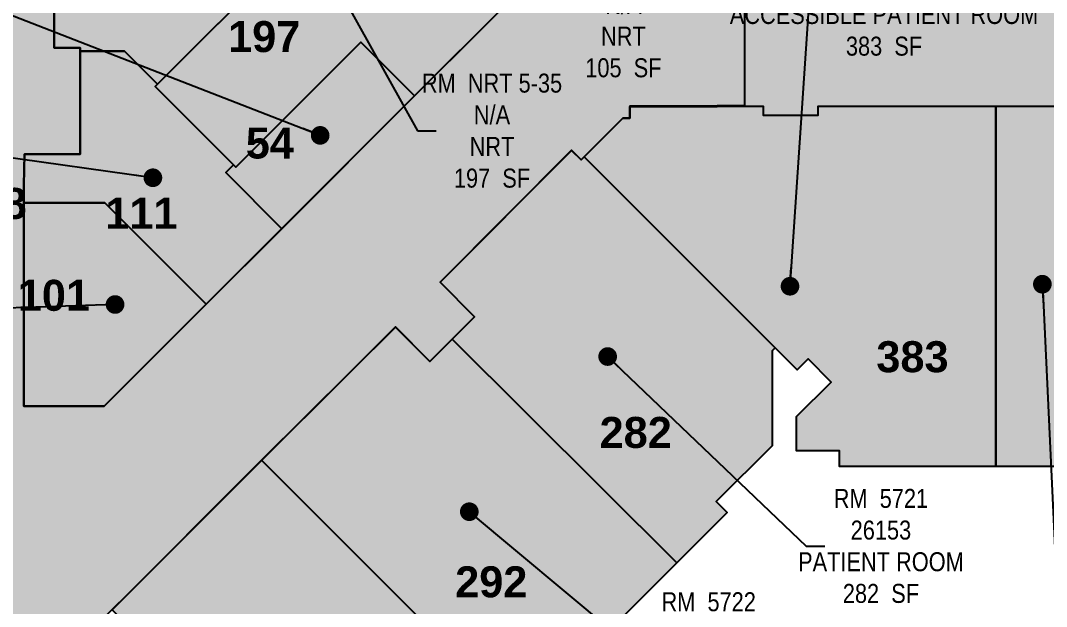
# Model space of a CAD drawing. Header units: inches. Extents: x -457 to 5277, y -65 to 4598.
# Drawn here: x 333 to 1089, y 2991 to 3423 of the extents above; entities that cross this region are included whole.
import ezdxf

# ---------------------------------------------------------------- set-up
doc = ezdxf.new("R2010")
doc.units = ezdxf.units.IN
doc.header["$LTSCALE"] = 48
doc.header["$MEASUREMENT"] = 0
doc.layers.get('Defpoints').update_dxf_attribs({"color": 31})
for name, color, linetype in [('0-LABEL', 3, 'Continuous'), ('1-NRT', 200, 'Continuous'), ('1-NRT-PTN', 253, 'Continuous'), ('3-FCM', 190, 'Continuous'), ('3-FCM-PTN', 9, 'Continuous'), ('4-OCC', 6, 'Continuous'), ('4-OCC-PTN', 95, 'Continuous')]:
    doc.layers.add(name, color=color, linetype=linetype)
doc.styles.add('AE-101i$0$Arial_B', font='arialbd.ttf', dxfattribs={"height": 9.132805816937543})
doc.styles.add('ArialN', font='ARIALN.TTF')
doc.dimstyles.new('AB-220', dxfattribs={"dimscale": 220, "dimtxt": 0.0703125, "dimasz": 0.0625, "dimexe": 0.0625, "dimexo": 0.125, "dimgap": 0.1875, "dimtad": 0, "dimdec": 4, "dimrnd": 0.0625, "dimzin": 0, "dimdsep": 46, "dimlunit": 4, "dimtxsty": 'ArialN', "dimblk": 'ARCHTICK', "dimcen": 0.0625, "dimclrd": 256, "dimclre": 256, "dimclrt": 256, "dimadec": 0, "dimazin": 0, "dimtfac": 1, "dimtdec": 4, "dimtofl": 0, "dimtmove": 2, "dimatfit": 3, "dimldrblk": 'DOT', "dimfxl": 0, "dimfrac": 2, "dimtolj": 1, "dimtzin": 0, "dimlwd": -1, "dimlwe": -1, "dimarcsym": 0})

# ---------------------------------------------------------------- blocks, each defined once
blk = doc.blocks.new('_ArchTick')
at = {"const_width": 0.15}
blk.add_lwpolyline([(-0.5, -0.5), (0.5, 0.5)], dxfattribs=at)
blk = doc.blocks.new('_Dot')
at = {"lineweight": -2}
blk.add_line((-0.5, 0), (-1, 0), dxfattribs=at)
at = {"const_width": 0.5}
blk.add_lwpolyline([(-0.25, 0, 1), (0.25, 0, 1)], format="xyb", close=True, dxfattribs=at)

msp = doc.modelspace()

# ---------------------------------------------------------------- hatches: boundary and pattern name
at = {"layer": '1-NRT-PTN'}
h = msp.add_hatch(color=256, dxfattribs=at)
h.dxf.hatch_style = 1
edge = h.paths.add_edge_path()
edge.add_line((590.8596442099697, 3451.905335162804), (597.2236052406479, 3458.269296193483))
edge.add_line((597.2236052406479, 3458.269296193483), (623.0330027539576, 3432.459898680175))
edge.add_line((623.0330027539576, 3432.459898680175), (658.2241717921147, 3467.651067718341))
edge.add_line((658.2241717921147, 3467.651067718341), (690.9278604214619, 3434.947379087914))
edge.add_line((690.9278604214619, 3434.947379087914), (623.2981677969046, 3367.317686463368))
edge.add_line((623.2981677969046, 3367.317686463368), (583.6177751065611, 3406.998079153711))
edge.add_line((583.6177751065611, 3406.998079153711), (491.5297235311364, 3314.910027578287))
edge.add_line((491.5297235311364, 3314.910027578287), (432.1327539114654, 3374.306997197957))
edge.add_line((432.1327539114654, 3374.306997197957), (524.2208054868879, 3466.39504877338))
edge.add_line((524.2208054868879, 3466.39504877338), (450.2770616323337, 3540.338792627934))
edge.add_line((450.2770616323337, 3540.338792627934), (401.8687801479091, 3563.480331677385))
edge.add_line((401.8687801479091, 3563.480331677385), (396.5621937042997, 3566.29496936589))
edge.add_line((396.5621937042997, 3566.29496936589), (401.7574005766487, 3575.86592462407))
edge.add_line((401.7574005766487, 3575.86592462407), (407.9136545099336, 3586.668080831827))
edge.add_arc((901.3370747104864, 3297.758151015109), 571.7828426501727, 140.4314510308958, 149.6501174805391, ccw=False)
edge.add_line((460.5708235385823, 3661.98435954077), (495.2554606667122, 3627.299825509285))
edge.add_line((495.2554606667122, 3627.299825509285), (450.7641759750918, 3582.808540817663))
edge.add_line((450.7641759750918, 3582.808540817663), (483.2026367743183, 3550.369954443033))
edge.add_line((483.2026367743183, 3550.369954443033), (487.7988308520289, 3554.966148520743))
edge.add_line((487.7988308520289, 3554.966148520743), (590.8596442099697, 3451.905335162804))
at = {"layer": '3-FCM-PTN'}
h = msp.add_hatch(color=256, dxfattribs=at)
h.dxf.hatch_style = 1
edge = h.paths.add_edge_path()
edge.add_arc((865.3536807282294, 3662.147324084482), 265.3262662412313, 346.8174862017577, 355.9138104168793)
edge.add_line((1130.005484284812, 3643.240964525839), (1130.005484285891, 3643.240964525839))
edge.add_line((1130.005484285891, 3643.240964525839), (1129.077737902192, 3643.314818622369))
edge.add_line((1129.077737902192, 3643.314818622369), (1129.077737902192, 3690.840999976145))
edge.add_line((1129.077737902192, 3690.840999976145), (1130.005369051108, 3690.914849412161))
edge.add_arc((844.2933343797135, 3669.428344033405), 286.5188242846519, 4.300739724200734, 15.15373334039591)
edge.add_arc((830.5777379023887, 3667.077183208427), 300.3749999995364, 14.90271153620701, 16.16455719438679)
edge.add_line((1119.077737901948, 3750.700688426612), (1119.077737901954, 3839.952183208293))
edge.add_line((1119.077737901954, 3839.952183208293), (1143.202737901954, 3839.952183208293))
edge.add_line((1143.202737901954, 3839.952183208293), (1143.202737901954, 3859.827183208294))
edge.add_line((1143.202737901954, 3859.827183208294), (1223.077737901952, 3859.827183208294))
edge.add_line((1223.077737901952, 3859.827183208294), (1223.077737901952, 3867.077183208294))
edge.add_line((1223.077737901952, 3867.077183208294), (1332.077737901822, 3867.077183208294))
edge.add_line((1332.077737901822, 3867.077183208294), (1332.077737901822, 3862.201462412979))
edge.add_line((1332.077737901822, 3862.201462412979), (1421.327737901951, 3862.201462412979))
edge.add_line((1421.327737901951, 3862.201462412979), (1421.327737901954, 3860.952183208292))
edge.add_line((1421.327737901954, 3860.952183208292), (1499.827737901954, 3860.952183208292))
edge.add_line((1499.827737901954, 3860.952183208292), (1499.827737901954, 3827.952183208291))
edge.add_line((1499.827737901954, 3827.952183208291), (1573.702737901934, 3827.952183208291))
edge.add_line((1573.702737901934, 3827.952183208291), (1573.702737903013, 3816.139683208273))
edge.add_line((1573.702737903013, 3816.139683208273), (1681.202737902987, 3816.139683208291))
edge.add_line((1681.202737902987, 3816.139683208291), (1681.202737901934, 3867.077183208292))
edge.add_line((1681.202737901934, 3867.077183208292), (1997.57773790182, 3867.077183208293))
edge.add_line((1997.57773790182, 3867.077183208293), (1997.577737901819, 3467.077183208287))
edge.add_line((1997.577737901819, 3467.077183208287), (1817.827737903051, 3467.077183208287))
edge.add_line((1817.827737903051, 3467.077183208287), (1817.82773790195, 3359.576462412977))
edge.add_line((1817.82773790195, 3359.576462412977), (1864.765237903027, 3359.576462412945))
edge.add_line((1864.765237903027, 3359.576462412945), (1864.765237903027, 3364.014683208308))
edge.add_line((1864.765237903027, 3364.014683208308), (1950.577553250348, 3364.014889937882))
edge.add_line((1950.577553250348, 3364.014889937882), (1950.578630106761, 3367.077183208287))
edge.add_line((1950.578630106761, 3367.077183208287), (1997.57773411846, 3367.076462412987))
edge.add_line((1997.57773411846, 3367.076462412987), (1997.57773411846, 3252.639671098353))
edge.add_line((1997.57773411846, 3252.639671098353), (2105.327737903029, 3252.639671098353))
edge.add_line((2105.327737903029, 3252.639671098353), (2105.327737903029, 3367.076450303082))
edge.add_line((2105.327737903029, 3367.076450303082), (2129.702737905354, 3367.076450303082))
edge.add_line((2129.702737905354, 3367.076450303082), (2129.702737901825, 3466.82718320829))
edge.add_line((2129.702737901825, 3466.82718320829), (2105.32773790195, 3466.82718320829))
edge.add_line((2105.32773790195, 3466.82718320829), (2105.32773790195, 3502.202183208286))
edge.add_line((2105.32773790195, 3502.202183208286), (2129.702737901825, 3502.202183208286))
edge.add_line((2129.702737901825, 3502.202183208286), (2129.702737901826, 3737.82718320829))
edge.add_line((2129.702737901826, 3737.82718320829), (2102.827737901951, 3737.82718320829))
edge.add_line((2102.827737901951, 3737.82718320829), (2102.827737901951, 3792.57718320829))
edge.add_line((2102.827737901951, 3792.57718320829), (2106.640071633922, 3792.577167653219))
edge.add_line((2106.640071633922, 3792.577167653219), (2106.640105940191, 3876.63966684218))
edge.add_line((2106.640105940191, 3876.63966684218), (2282.452737902906, 3876.639683208286))
edge.add_line((2282.452737902906, 3876.639683208286), (2282.452737902906, 3965.076462412972))
edge.add_line((2282.452737902906, 3965.076462412972), (2254.577737190324, 3965.076462412973))
edge.add_line((2254.577737190324, 3965.076462412973), (2254.577737190324, 3972.326462412975))
edge.add_line((2254.577737190324, 3972.326462412975), (2107.702737901951, 3972.326462412974))
edge.add_line((2107.702737901951, 3972.326462412974), (2107.702737901951, 4006.951822810759))
edge.add_line((2107.702737901951, 4006.951822810759), (2035.202737903024, 4006.951822810759))
edge.add_line((2035.202737903024, 4006.951822810759), (2035.202737903024, 3972.326462412977))
edge.add_line((2035.202737903024, 3972.326462412977), (1626.202737903028, 3972.326462412978))
edge.add_line((1626.202737903028, 3972.326462412978), (1589.452737903024, 3972.326462412977))
edge.add_line((1589.452737903024, 3972.326462412977), (1589.452737903024, 3972.576462412981))
edge.add_line((1589.452737903024, 3972.576462412981), (1549.952737901946, 3972.576462412977))
edge.add_line((1549.952737901946, 3972.576462412977), (1549.952737903024, 3998.076462413066))
edge.add_line((1549.952737903024, 3998.076462413066), (1508.452737903022, 3998.076462413066))
edge.add_line((1508.452737903022, 3998.076462413066), (1508.452737903022, 3972.576462412981))
edge.add_line((1508.452737903022, 3972.576462412981), (1299.32773790198, 3972.576462413053))
edge.add_line((1299.32773790198, 3972.576462413053), (1223.952737901951, 3972.576462413047))
edge.add_line((1223.952737901951, 3972.576462413047), (1223.952737901951, 4008.576462412981))
edge.add_line((1223.952737901951, 4008.576462412981), (1177.327737901942, 4008.576462412985))
edge.add_line((1177.327737901942, 4008.576462412985), (1177.327737901938, 3972.576462413053))
edge.add_line((1177.327737901938, 3972.576462413053), (1137.827737903019, 3972.576462413059))
edge.add_line((1137.827737903019, 3972.576462413059), (1137.827737903019, 3972.326462413055))
edge.add_line((1137.827737903019, 3972.326462413055), (937.4527766084698, 3972.326462413045))
edge.add_line((937.4527766084698, 3972.326462413045), (937.4527766084698, 3972.576462413011))
edge.add_line((937.4527766084698, 3972.576462413011), (828.4527380367022, 3972.576462412981))
edge.add_line((828.4527380367022, 3972.576462412981), (795.981427347645, 3966.769276718673))
edge.add_line((795.981427347645, 3966.769276718673), (794.2319576103855, 3966.502552691447))
edge.add_line((794.2319576103855, 3966.502552691447), (794.3966566900626, 3965.43172244707))
edge.add_line((794.3966566900626, 3965.43172244707), (790.3814226368131, 3964.62736940633))
edge.add_line((790.3814226368131, 3964.62736940633), (739.8846794488591, 3954.51159324185))
edge.add_line((739.8846794488591, 3954.51159324185), (736.9527644054824, 3953.924256426846))
edge.add_line((736.9527644054824, 3953.924256426846), (733.9894102525959, 3953.182615861467))
edge.add_line((733.9894102525959, 3953.182615861467), (731.017879590876, 3952.441730056193))
edge.add_line((731.017879590876, 3952.441730056193), (727.6822610512017, 3951.443036111102))
edge.add_line((727.6822610512017, 3951.443036111102), (678.8250990036222, 3936.815058921602))
edge.add_line((678.8250990036222, 3936.815058921602), (674.8247646321215, 3935.61734711264))
edge.add_line((674.8247646321215, 3935.61734711264), (674.3995730679608, 3936.835169606583))
edge.add_line((674.3995730679608, 3936.835169606583), (670.8435496185666, 3935.956637681821))
edge.add_line((670.8435496185666, 3935.956637681821), (663.7889480393665, 3932.599800725925))
edge.add_arc((-3126.867944734655, 11874.56018636427), 8800.216727205298, 295.3787176399817, 295.51490339181237, ccw=False)
edge.add_line((644.9010936174577, 3923.612270102188), (639.0104526586565, 3920.809286989786))
edge.add_arc((898.7554658673951, 3296.623776546295), 676.0732381439225, 112.5938708549638, 115.9887272509318)
edge.add_line((602.5040240661024, 3904.33267607391), (651.6252540422347, 3803.275319008955))
edge.add_arc((811.882191065705, 3474.722323079587), 365.553494031049, 115.6200227111137, 116.00154029712891, ccw=False)
edge.add_arc((896.5777257891449, 3301.077195321092), 558.7499878872, 110.3622910683622, 115.7516968595742, ccw=False)
edge.add_line((702.157815417585, 3824.911565532766), (701.7252459563142, 3826.077057027046))
edge.add_line((701.7252459563142, 3826.077057027046), (705.4112168550291, 3827.272566761827))
edge.add_line((705.4112168550291, 3827.272566761827), (742.5087304270446, 3839.304793769914))
edge.add_line((742.5087304270446, 3839.304793769914), (746.235657250495, 3840.513587170454))
edge.add_line((746.235657250495, 3840.513587170454), (750.6811604451163, 3840.443250226707))
edge.add_arc((909.083837583088, 3250.781646867112), 610.5671253851496, 100.7421099116105, 105.03655863793989, ccw=False)
edge.add_line((795.2809986015045, 3850.649239291321), (793.7439963858192, 3857.656275641468))
edge.add_arc((829.1874144379221, 3664.742661962976), 196.1425456796932, 43.59731458090317, 100.41067210625692, ccw=False)
edge.add_arc((829.2893898405263, 3664.869407016407), 195.9812942785628, 28.96937662254561, 43.59103818558782, ccw=False)
edge.add_arc((802.624440598968, 3647.850321286636), 227.561517806594, 13.066042792669691, 29.466570375917627, ccw=False)
edge.add_line((1024.294419047636, 3699.296069808823), (1026.946941388564, 3665.978012531949))
edge.add_line((1026.946941388564, 3665.978012531949), (1023.927390472861, 3632.755410164767))
edge.add_line((1023.927390472861, 3632.755410164767), (1015.32798122443, 3600.523296421511))
edge.add_line((1015.32798122443, 3600.523296421511), (1001.396883136794, 3570.21185465684))
edge.add_line((1001.396883136794, 3570.21185465684), (982.536132379737, 3542.695839744423))
edge.add_line((982.536132379737, 3542.695839744423), (959.2900294775873, 3518.769333613295))
edge.add_line((959.2900294775873, 3518.769333613295), (932.3294313946963, 3499.122828916709))
edge.add_line((932.3294313946963, 3499.122828916709), (902.43239134123, 3484.323302173536))
edge.add_line((902.43239134123, 3484.323302173536), (869.9527379019455, 3474.646208125698))
edge.add_line((869.9527379019455, 3474.646208125698), (869.9527379019455, 3477.82718320829))
edge.add_line((869.9527379019455, 3477.82718320829), (866.3277379019491, 3477.82718320829))
edge.add_line((866.3277379019491, 3477.82718320829), (866.3277379019455, 3359.826462413005))
edge.add_line((866.3277379019455, 3359.826462413005), (880.077737903026, 3359.826462413004))
edge.add_line((880.077737903026, 3359.826462413004), (880.077737903026, 3353.201462413004))
edge.add_line((880.077737903026, 3353.201462413004), (920.4527379030278, 3353.201462413006))
edge.add_line((920.4527379030278, 3353.201462413006), (920.4527379030278, 3359.826462413004))
edge.add_line((920.4527379030278, 3359.826462413004), (1156.202737903049, 3359.826462412978))
edge.add_line((1156.202737903049, 3359.826462412978), (1156.202737903049, 3359.576462412974))
edge.add_line((1156.202737903049, 3359.576462412974), (1191.20273790197, 3359.576462412979))
edge.add_line((1191.20273790197, 3359.576462412979), (1191.202737901964, 3323.576462413076))
edge.add_line((1191.202737901964, 3323.576462413076), (1237.827737901979, 3323.576462413067))
edge.add_line((1237.827737901979, 3323.576462413067), (1237.827737901976, 3359.576462412977))
edge.add_line((1237.827737901976, 3359.576462412977), (1277.327737903054, 3359.576460698873))
edge.add_line((1277.327737903054, 3359.576460698873), (1277.327737903054, 3359.826462412973))
edge.add_line((1277.327737903054, 3359.826462412973), (1477.390237903051, 3359.826462412973))
edge.add_line((1477.390237903051, 3359.826462412973), (1477.390237903051, 3359.576450303053))
edge.add_line((1477.390237903051, 3359.576450303053), (1516.890237903049, 3359.576450303053))
edge.add_line((1516.890237903049, 3359.576450303053), (1516.890237903049, 3323.576450303146))
edge.add_line((1516.890237903049, 3323.576450303146), (1563.515237902924, 3323.576358687917))
edge.add_line((1563.515237902924, 3323.576358687917), (1563.515308641007, 3359.57645030305))
edge.add_line((1563.515308641007, 3359.57645030305), (1603.015237903054, 3359.576450303046))
edge.add_line((1603.015237903054, 3359.576450303046), (1603.015237903054, 3359.826450303047))
edge.add_line((1603.015237903054, 3359.826450303047), (1817.812112902309, 3359.576462412977))
edge.add_line((1817.812112902309, 3359.576462412977), (1817.812112902309, 3467.077183208287))
edge.add_line((1817.812112902309, 3467.077183208287), (1681.202737901936, 3467.077183208287))
edge.add_line((1681.202737901936, 3467.077183208287), (1681.202737903553, 3518.014683208288))
edge.add_line((1681.202737903553, 3518.014683208288), (1578.577737903945, 3518.014683208305))
edge.add_line((1578.577737903945, 3518.014683208305), (1578.577737901934, 3496.081454589932))
edge.add_line((1578.577737901934, 3496.081454589932), (1530.077737901953, 3496.081454589932))
edge.add_line((1530.077737901953, 3496.081454589932), (1530.077737901953, 3467.077183208291))
edge.add_line((1530.077737901953, 3467.077183208291), (1499.077737901953, 3467.077183208291))
edge.add_line((1499.077737901953, 3467.077183208291), (1499.077737901953, 3496.081454589932))
edge.add_line((1499.077737901953, 3496.081454589932), (1403.327737901953, 3496.081454589932))
edge.add_line((1403.327737901953, 3496.081454589932), (1403.327737901953, 3472.20218320829))
edge.add_line((1403.327737901953, 3472.20218320829), (1339.327737903032, 3472.198854430495))
edge.add_line((1339.327737903032, 3472.198854430495), (1257.015237903032, 3472.202183208289))
edge.add_line((1257.015237903032, 3472.202183208289), (1257.015237903032, 3474.327183208291))
edge.add_line((1257.015237903032, 3474.327183208291), (1143.077737903031, 3474.327183208291))
edge.add_line((1143.077737903031, 3474.327183208291), (1143.077737903031, 3498.277147233434))
edge.add_line((1143.077737903031, 3498.277147233434), (1092.092889461298, 3521.211772956438))
edge.add_arc((866.8313759256614, 3656.124169903348), 262.572093586364, 329.0819947605831, 348.0237166742695)
h = msp.add_hatch(color=256, dxfattribs=at)
h.dxf.hatch_style = 1
edge = h.paths.add_edge_path()
edge.add_arc((897.137489900708, 3300.608405821164), 566.7484117429998, 128.8584306112205, 140.3777033257959)
edge.add_line((460.5909504817855, 3662.037349231312), (458.5941987040833, 3659.656037070578))
edge.add_line((458.5941987040833, 3659.656037070578), (456.6668210709731, 3657.288376948596))
edge.add_line((456.6668210709731, 3657.288376948596), (449.1340236964288, 3647.776999976739))
edge.add_line((449.1340236964288, 3647.776999976739), (440.4555298078703, 3636.274874021517))
edge.add_line((440.4555298078703, 3636.274874021517), (431.6519652037409, 3623.950512477516))
edge.add_line((431.6519652037409, 3623.950512477516), (423.1491040182591, 3611.345855131038))
edge.add_line((423.1491040182591, 3611.345855131038), (415.4354704927227, 3599.26475553861))
edge.add_line((415.4354704927227, 3599.26475553861), (407.9911325021149, 3586.875846055835))
edge.add_line((407.9911325021149, 3586.875846055835), (403.8361569115959, 3579.649302566429))
edge.add_line((403.8361569115959, 3579.649302566429), (396.5649951639916, 3566.366628809317))
edge.add_line((396.5649951639916, 3566.366628809317), (401.8687515071965, 3563.553283107443))
edge.add_line((401.8687515071965, 3563.553283107443), (381.7055275417365, 3521.375007901847))
edge.add_line((381.7055275417365, 3521.375007901847), (382.8485246495252, 3520.886117047577))
edge.add_line((382.8485246495252, 3520.886117047577), (377.0353803097537, 3506.764684800517))
edge.add_line((377.0353803097537, 3506.764684800517), (371.6103228955421, 3492.489664734604))
edge.add_line((371.6103228955421, 3492.489664734604), (366.5774042782286, 3478.071718821502))
edge.add_line((366.5774042782286, 3478.071718821502), (361.9403840173609, 3463.521617322749))
edge.add_line((361.9403840173609, 3463.521617322749), (357.7027133455963, 3448.850181962786))
edge.add_line((357.7027133455963, 3448.850181962786), (357.7027386134337, 3448.850275597772))
edge.add_line((357.7027386134337, 3448.850275597772), (357.7027386134337, 3402.775196032838))
edge.add_line((357.7027386134337, 3402.775196032838), (376.7830876174171, 3402.775196032838))
edge.add_line((376.7830876174171, 3402.775196032838), (376.7830876174171, 3324.400021239069))
edge.add_line((376.7830876174171, 3324.400021239069), (335.9429671608018, 3324.400021239069))
edge.add_line((335.9429671608018, 3324.400021239069), (335.5820350511722, 3313.195381724708))
edge.add_line((335.5820350511722, 3313.195381724708), (335.454310221066, 3301.296618109042))
edge.add_line((335.454310221066, 3301.296618109042), (335.452726500635, 3138.775021239067))
edge.add_line((335.452726500635, 3138.775021239067), (394.6824904595546, 3138.775021239067))
edge.add_line((394.6824904595546, 3138.775021239067), (523.7164577731737, 3267.808988552686))
edge.add_line((523.7164577731737, 3267.808988552686), (774.2780729658507, 3518.370603745352))
edge.add_line((774.2780729658507, 3518.370603745352), (814.7484806783773, 3477.900196032826))
edge.add_line((814.7484806783773, 3477.900196032826), (866.3277386134368, 3477.900196032824))
edge.add_line((866.3277386134368, 3477.900196032824), (866.3306884272279, 3359.899440427085))
edge.add_line((866.3306884272279, 3359.899440427085), (846.2027386145141, 3359.899475237539))
edge.add_line((846.2027386145141, 3359.899475237539), (846.2027386145141, 3359.649475237514))
edge.add_line((846.2027386145141, 3359.649475237514), (781.702738613435, 3359.649475237516))
edge.add_line((781.702738613435, 3359.649475237516), (781.7027386134355, 3350.97517829992))
edge.add_line((781.7027386134355, 3350.97517829992), (776.5777386134355, 3350.97517829992))
edge.add_line((776.5777386134355, 3350.97517829992), (745.8869660381733, 3320.284405724657))
edge.add_line((745.8869660381733, 3320.284405724657), (738.9095547698353, 3327.261816992995))
edge.add_line((738.9095547698353, 3327.261816992995), (642.0364982098954, 3230.035207042471))
edge.add_line((642.0364982098954, 3230.035207042471), (667.4923423325454, 3204.579362919816))
edge.add_line((667.4923423325454, 3204.579362919816), (634.5234886597382, 3171.610509246965))
edge.add_line((634.5234886597382, 3171.610509246965), (609.0676445370668, 3197.066353369646))
edge.add_line((609.0676445370668, 3197.066353369646), (338.0777265017505, 2926.429988723846))
edge.add_line((338.0777265017505, 2926.429988723846), (338.0777265006673, 2409.150196032826))
edge.add_line((338.0777265006673, 2409.150196032826), (330.5777265006659, 2409.150196032827))
edge.add_line((330.5777265006659, 2409.150196032827), (330.5777265017464, 2289.764630632429))
edge.add_line((330.5777265017464, 2289.764630632429), (228.1402257891468, 2289.764630632429))
edge.add_line((228.1402257891468, 2289.764630632429), (228.1402257891468, 2370.952183208282))
edge.add_line((228.1402257891468, 2370.952183208282), (225.7027265006445, 2370.952183208282))
edge.add_line((225.7027265006445, 2370.952183208282), (225.702726500635, 2542.712696032828))
edge.add_line((225.702726500635, 2542.712696032828), (223.0777265017123, 2542.712696032828))
edge.add_line((223.0777265017123, 2542.712696032828), (223.0777265006841, 2682.400196032824))
edge.add_line((223.0777265006841, 2682.400196032824), (187.0777265007478, 2682.400196032828))
edge.add_line((187.0777265007478, 2682.400196032828), (187.0777265007496, 2729.025196032833))
edge.add_line((187.0777265007496, 2729.025196032833), (223.0777265006955, 2729.02519603283))
edge.add_line((223.0777265006955, 2729.02519603283), (223.0777265006927, 3008.400196032826))
edge.add_line((223.0777265006927, 3008.400196032826), (187.0777265007805, 3008.400196032828))
edge.add_line((187.0777265007805, 3008.400196032828), (187.0777265007832, 3055.025196032838))
edge.add_line((187.0777265007832, 3055.025196032838), (223.0777265006932, 3055.025196032832))
edge.add_line((223.0777265006932, 3055.025196032832), (223.077646604424, 3287.400016987114))
edge.add_line((223.077646604424, 3287.400016987114), (224.5444681430686, 3287.400016987114))
edge.add_line((224.5444681430686, 3287.400016987114), (224.6862519772121, 3291.387304843992))
edge.add_line((224.6862519772121, 3291.387304843992), (225.8719123205528, 3342.373520721915))
edge.add_line((225.8719123205528, 3342.373520721915), (225.9324388294067, 3344.976304617069))
edge.add_line((225.9324388294067, 3344.976304617069), (226.3573688166225, 3351.08654724351))
edge.add_line((226.3573688166225, 3351.08654724351), (226.7619641177462, 3354.545212652611))
edge.add_line((226.7619641177462, 3354.545212652611), (232.687547133663, 3405.199802434007))
edge.add_line((232.687547133663, 3405.199802434007), (233.1617934531541, 3409.253876557118))
edge.add_line((233.1617934531541, 3409.253876557118), (232.0878963274413, 3409.428867780963))
edge.add_line((232.0878963274413, 3409.428867780963), (232.7040230423404, 3413.181363264092))
edge.add_line((232.7040230423404, 3413.181363264092), (241.5293062732062, 3447.190645100333))
edge.add_line((241.5293062732062, 3447.190645100333), (251.4456130839835, 3486.138815155099))
edge.add_line((251.4456130839835, 3486.138815155099), (263.6755267700078, 3524.423569103571))
edge.add_line((263.6755267700078, 3524.423569103571), (274.246400466744, 3557.953089400892))
edge.add_line((274.246400466744, 3557.953089400892), (275.6678597659197, 3561.427065404702))
edge.add_line((275.6678597659197, 3561.427065404702), (276.669772796266, 3561.007076710032))
edge.add_line((276.669772796266, 3561.007076710032), (278.4274756075442, 3564.7201324689))
edge.add_line((278.4274756075442, 3564.7201324689), (303.0619832217362, 3616.759248397287))
edge.add_line((303.0619832217362, 3616.759248397287), (332.40465146209, 3666.232705305074))
edge.add_line((332.40465146209, 3666.232705305074), (334.4840333738716, 3669.738664973253))
edge.add_line((334.4840333738716, 3669.738664973253), (333.5742885876953, 3670.345148452711))
edge.add_line((333.5742885876953, 3670.345148452711), (335.7029632024205, 3673.531614728547))
edge.add_line((335.7029632024205, 3673.531614728547), (357.5820139099428, 3701.03279207542))
edge.add_line((357.5820139099428, 3701.03279207542), (382.478448445806, 3732.557428598591))
edge.add_line((382.4784484404886, 3732.557428603047), (384.715360835286, 3735.223184002819))
edge.add_line((384.715360835286, 3735.223184002819), (409.2028178436758, 3762.548147843095))
edge.add_line((409.2028178436758, 3762.548147843095), (432.4921338106733, 3788.880953958269))
edge.add_line((432.4921338106733, 3788.880953958269), (435.2745286523996, 3791.542968127733))
edge.add_line((435.2745286523996, 3791.542968127733), (436.0284064222133, 3790.741949850276))
edge.add_line((436.0284064222133, 3790.741949850276), (439.0729188941314, 3793.357673248068))
edge.add_line((439.0729188941314, 3793.357673248068), (477.7564230189419, 3826.592993445499))
edge.add_line((477.7564230189419, 3826.592993445499), (482.7229189549425, 3830.860008195752))
edge.add_line((482.7229189549425, 3830.860008195752), (488.0652075358803, 3834.646459785558))
edge.add_line((488.0652075358803, 3834.646459785558), (533.0819108487422, 3866.552929315301))
edge.add_line((533.0819108487422, 3866.552929315301), (566.8057881180175, 3885.665177955205))
edge.add_arc((866.1655028240407, 3356.614429970232), 607.8741092794877, 115.7327716848329, 119.5030520120844, ccw=False)
edge.add_arc((1453.180596823428, 2159.637798926466), 1941.033447878867, 115.99289039310139, 116.0014915565562, ccw=False)
edge.add_line((602.5040240650233, 3904.33267607391), (651.6252540410378, 3803.275319008897))
edge.add_line((651.6252540410378, 3803.275319008897), (649.4490937948331, 3802.277924262893))
edge.add_line((649.4490937948331, 3802.277924262893), (639.7265777204411, 3797.36491604357))
edge.add_line((639.7265777204411, 3797.36491604357), (630.1018345246462, 3792.263380397754))
edge.add_line((630.1018345246462, 3792.263380397754), (620.5787506472384, 3786.97539279206))
edge.add_line((620.5787506472384, 3786.97539279206), (615.2640106319936, 3792.290289539807))
edge.add_line((615.2640106319936, 3792.290289539807), (609.317066435683, 3788.833128992154))
edge.add_line((609.317066435683, 3788.833128992154), (603.6760221343047, 3785.461096586483))
edge.add_line((603.6760221343047, 3785.461096586483), (591.3215227245346, 3777.80427056366))
edge.add_line((591.3215227245346, 3777.80427056366), (579.1471750128903, 3769.814742964162))
edge.add_line((579.1471750128903, 3769.814742964162), (567.184153620361, 3761.512134093936))
edge.add_line((567.184153620361, 3761.512134093936), (544.0070217928451, 3743.935454711042))
edge.add_line((544.0070217928396, 3743.935454711038), (541.54291664313, 3741.952072693271))
edge.add_line((541.54291664313, 3741.952072693271), (541.5604658205207, 3741.93452351588))
edge.add_line((541.5604658205207, 3741.93452351588), (541.5605228825489, 3741.934569490824))
at = {"layer": '4-OCC-PTN'}
h = msp.add_hatch(color=163, dxfattribs=at)
h.dxf.hatch_style = 1
edge = h.paths.add_edge_path()
edge.add_line((401.8687507946297, 3563.480270282909), (450.2770616323337, 3540.338792627934))
edge.add_line((450.2770616323337, 3540.338792627934), (524.2208054868879, 3466.39504877338))
edge.add_line((524.2208054868879, 3466.39504877338), (433.8563266906076, 3376.0305699771))
edge.add_line((433.8563266906076, 3376.0305699771), (409.6222134594022, 3400.264683208304))
edge.add_line((409.6222134594022, 3400.264683208304), (376.7830869059308, 3400.264683208304))
edge.add_line((376.7830869059308, 3400.264683208304), (376.7830869059308, 3402.702183208305))
edge.add_line((376.7830869059308, 3402.702183208305), (357.7027379019473, 3402.702183208305))
edge.add_line((357.7027379019473, 3402.702183208305), (357.7027126176727, 3448.777169081345))
edge.add_arc((918.5656883911302, 3293.401790750893), 581.9869292216011, 156.998833821263, 164.5157187523478, ccw=False)
edge.add_line((382.8485239380402, 3520.813104223046), (381.7279076325303, 3521.348812177845))
edge.add_line((381.7279076325303, 3521.348812177845), (401.8687507948484, 3563.480270283366))
edge.add_line((401.8687507948484, 3563.480270283366), (401.8687507946297, 3563.480270282909))
h = msp.add_hatch(color=163, dxfattribs=at)
h.dxf.hatch_style = 1
h.paths.add_polyline_path([(583.6177751065593, 3406.99807915371), (623.2981677963548, 3367.317686463917), (525.4675727763615, 3269.487091443926), (484.091150244049, 3310.863513976239), (489.8336936886162, 3316.606057420807), (491.5297235311364, 3314.910027578287)])
h = msp.add_hatch(color=163, dxfattribs=at)
h.dxf.hatch_style = 1
h.paths.add_polyline_path([(335.4543080840735, 3301.077319655949), (335.4543095095796, 3301.223605284508), (335.5820343396863, 3313.122368900174), (335.9429664493155, 3324.327008414535), (376.7830869059308, 3324.327008414535), (376.7830869059308, 3400.264683208304), (409.6222134594022, 3400.264683208304), (433.8563266906081, 3376.0305699771), (432.1327539114664, 3374.306997197958), (489.8336936886167, 3316.606057420807), (484.091150244049, 3310.863513976239), (525.4675727763711, 3269.487091443916), (469.7360204321531, 3213.755539098616), (394.9770511160746, 3288.514508414535), (335.4541856691908, 3288.515088445619), (335.4527257891486, 3301.077195318242)])
h = msp.add_hatch(color=163, dxfattribs=at)
h.dxf.hatch_style = 1
h.paths.add_polyline_path([(1051.515237901972, 3359.826462413066), (1051.515237901972, 3094.304143412102), (936.2027379018318, 3094.304143412103), (936.2027379018318, 3105.702020524457), (904.7019866409455, 3105.702020524458), (904.7019866410637, 3131.017142451992), (930.1452219977073, 3156.460377808635), (913.1235597357431, 3173.4820400706), (905.1238418110047, 3165.482322145862), (748.1408681911785, 3322.465295765695), (776.5777379008687, 3350.902165475386), (781.7027379019473, 3350.902165475386), (781.7027379019473, 3359.576462412982), (846.2027379019473, 3359.57646241298), (846.202738334312, 3359.826462413004), (880.0777379019473, 3359.826462413004), (880.0777379019473, 3353.201462413004), (920.4527379019491, 3353.201462413006), (920.4527379019491, 3359.826462413004)])
h = msp.add_hatch(color=163, dxfattribs=at)
h.dxf.hatch_style = 1
h.paths.add_polyline_path([(1191.20273790197, 3359.576462412979), (1191.202737901964, 3323.576462413076), (1214.515237900893, 3323.576462413071), (1214.515237901967, 3094.327020524455), (1160.202737901832, 3094.327020524455), (1160.202737901832, 3105.702020524456), (1145.202737901946, 3105.702008414531), (1145.202737901946, 3133.202008414532), (1115.939383201092, 3133.202008414532), (1115.952737901946, 3105.702020524473), (1106.702737901839, 3105.702020524473), (1106.70273790184, 3094.304143412102), (1051.515237901972, 3094.304143412102), (1051.515237901972, 3359.826462413066), (1156.20273790197, 3359.826462413061), (1156.20273790197, 3359.576462412974)])
h = msp.add_hatch(color=163, dxfattribs=at)
h.dxf.hatch_style = 1
h.paths.add_polyline_path([(738.90898159573, 3327.188231705844), (745.8863928635292, 3320.210820438046), (748.1408681911785, 3322.465295765695), (888.9523622715051, 3181.653801685363), (886.6984594064747, 3179.399898820333), (886.5769866410615, 3109.458819683093), (845.4921133064067, 3068.373946348433), (853.5354529424112, 3060.33060671243), (816.5581389496883, 3023.353292719707), (651.007914783575, 3188.021923258856), (667.4923416210577, 3204.506350095281), (642.0364974984082, 3229.962194217938), (738.9095540582898, 3327.188804168519)])
h = msp.add_hatch(color=163, dxfattribs=at)
h.dxf.hatch_style = 1
h.paths.add_polyline_path([(469.7360204320717, 3213.755539098535), (394.6824897469878, 3138.702008414532), (335.4527257947607, 3138.702584308965), (335.4541856691908, 3288.515088445521), (394.9770511160746, 3288.514508414535)])
h = msp.add_hatch(color=163, dxfattribs=at)
h.dxf.hatch_style = 1
h.paths.add_polyline_path([(816.5581389496883, 3023.353292719707), (735.6253971795632, 2942.420550949582), (727.5820575436842, 2950.463878475654), (701.9638164889602, 2924.845598850831), (679.3363626540495, 2947.473018618539), (670.6301274443504, 2938.766783408837), (510.5588303715058, 3098.838080481692), (609.0676438255832, 3196.993340545106), (634.5234879482259, 3171.537496422454), (651.007914783575, 3188.021923258856)])
h = msp.add_hatch(color=163, dxfattribs=at)
h.dxf.hatch_style = 1
h.paths.add_polyline_path([(670.6301274443504, 2938.766783408837), (661.3051567673956, 2929.441812731882), (691.9759078646293, 2898.771061634649), (615.0636909872555, 2821.858844757277), (607.0203513512597, 2829.902184393273), (589.4454245926404, 2812.327257634654), (572.4748678991841, 2829.297814328109), (561.0285768787262, 2817.851523307652), (426.4573764693146, 2952.422723717057), (431.5839068258651, 2957.5492339834), (400.53504635022, 2988.598226469512), (510.5588303715058, 3098.838080481692)])

# ---------------------------------------------------------------- linework, layer by layer
at = {"layer": '1-NRT'}
msp.add_lwpolyline([(590.8596442099697, 3451.905335162804), (597.2236052406479, 3458.269296193483), (623.0330027539576, 3432.459898680175), (658.2241717921147, 3467.651067718341), (690.9278604214619, 3434.947379087914), (623.2981677969046, 3367.317686463368), (583.6177751065611, 3406.998079153711), (491.5297235311364, 3314.910027578287), (432.1327539114654, 3374.306997197957), (524.2208054868879, 3466.39504877338), (450.2770616323337, 3540.338792627934), (401.8687801479091, 3563.480331677385), (396.5621937042997, 3566.29496936589), (401.7574005766487, 3575.86592462407), (407.9136545099336, 3586.668080831827, -0.04024572837388665), (460.5708235385823, 3661.98435954077), (495.2554606667122, 3627.299825509285), (450.7641759750918, 3582.808540817663), (483.2026367743183, 3550.369954443033), (487.7988308520289, 3554.966148520743)], format="xyb", close=True, dxfattribs=at)
at = {"layer": '3-FCM'}
for points in [[(357.7027386134337, 3448.850275597772), (357.7027386134337, 3402.775196032838), (376.7830876174171, 3402.775196032838), (376.7830876174171, 3324.400021239069), (335.9429671608018, 3324.400021239069), (335.5820350511722, 3313.195381724708), (335.454310221066, 3301.296618109042), (335.452726500635, 3138.775021239067), (394.6824904595546, 3138.775021239067), (523.7164577731737, 3267.808988552686), (774.2780729658507, 3518.370603745352)], [(866.3277386134368, 3477.900196032824), (866.3306884272279, 3359.899440427085), (846.2027386145141, 3359.899475237539), (846.2027386145141, 3359.649475237514), (781.702738613435, 3359.649475237516), (781.7027386134355, 3350.97517829992), (776.5777386134355, 3350.97517829992), (745.8869660381733, 3320.284405724657), (738.9095547698353, 3327.261816992995), (642.0364982098954, 3230.035207042471), (667.4923423325454, 3204.579362919816), (634.5234886597382, 3171.610509246965), (609.0676445370668, 3197.066353369646), (338.0777265017505, 2926.429988723846)], [(866.3277379019491, 3477.82718320829), (866.3277379019455, 3359.826462413005), (880.077737903026, 3359.826462413004), (880.077737903026, 3353.201462413004), (920.4527379030278, 3353.201462413006), (920.4527379030278, 3359.826462413004), (1156.202737903049, 3359.826462412978)]]:
    msp.add_lwpolyline(points, dxfattribs=at)
at = {"layer": '4-OCC'}
msp.add_line((376.7830869059308, 3324.327008414535), (338.0759536635042, 3324.327008414536), dxfattribs=at)
msp.add_lwpolyline([(401.8687507946297, 3563.480270282909), (450.2770616323337, 3540.338792627934), (524.2208054868852, 3466.395048773382), (433.8563266906076, 3376.0305699771), (409.6222134594022, 3400.264683208304), (376.7830869048503, 3400.264683208304), (376.7830869048503, 3402.702183208304), (357.7027379019473, 3402.702183208304), (357.7027379019473, 3448.777262773238), (357.70271263411, 3448.777169138252), (361.9403833058745, 3463.448604498215), (366.5774035667423, 3477.998705996968), (371.6103221840558, 3492.41665191007), (377.0353795982674, 3506.691671975983), (382.8485239380389, 3520.813104223043), (381.7055268302502, 3521.301995077313), (401.8687507957102, 3563.480270282909), (402.9139800121498, 3562.980600946414)], dxfattribs=at)
msp.add_lwpolyline([(401.8687507946297, 3563.480270282909), (450.2770616323337, 3540.338792627934), (524.2208054868879, 3466.39504877338), (433.8563266906076, 3376.0305699771), (409.6222134594022, 3400.264683208304), (376.7830869059308, 3400.264683208304), (376.7830869059308, 3402.702183208305), (357.7027379019473, 3402.702183208305), (357.7027126176727, 3448.777169081345, -0.0328103639571482), (382.8485239380402, 3520.813104223046), (381.7279076325303, 3521.348812177845), (401.8687507948484, 3563.480270283366)], format="xyb", close=True, dxfattribs=at)
for points in [[(583.6177751065593, 3406.99807915371), (623.2981677963548, 3367.317686463917), (525.4675727763615, 3269.487091443926), (484.091150244049, 3310.863513976239), (489.8336936886162, 3316.606057420807), (491.5297235311364, 3314.910027578287)], [(335.4543080840735, 3301.077319655949), (335.4543095095796, 3301.223605284508), (335.5820343396863, 3313.122368900174), (335.9429664493155, 3324.327008414535), (376.7830869059308, 3324.327008414535), (376.7830869059308, 3400.264683208304), (409.6222134594022, 3400.264683208304), (433.8563266906081, 3376.0305699771), (432.1327539114664, 3374.306997197958), (489.8336936886167, 3316.606057420807), (484.091150244049, 3310.863513976239), (525.4675727763711, 3269.487091443916), (469.7360204321531, 3213.755539098616), (394.9770511160746, 3288.514508414535), (335.4541856691908, 3288.515088445619), (335.4527257891486, 3301.077195318242)], [(1051.515237901972, 3359.826462413066), (1051.515237901972, 3094.304143412102), (936.2027379018318, 3094.304143412103), (936.2027379018318, 3105.702020524457), (904.7019866409455, 3105.702020524458), (904.7019866410637, 3131.017142451992), (930.1452219977073, 3156.460377808635), (913.1235597357431, 3173.4820400706), (905.1238418110047, 3165.482322145862), (748.1408681911785, 3322.465295765695), (776.5777379008687, 3350.902165475386), (781.7027379019473, 3350.902165475386), (781.7027379019473, 3359.576462412982), (846.2027379019473, 3359.57646241298), (846.202738334312, 3359.826462413004), (880.0777379019473, 3359.826462413004), (880.0777379019473, 3353.201462413004), (920.4527379019491, 3353.201462413006), (920.4527379019491, 3359.826462413004)], [(1191.20273790197, 3359.576462412979), (1191.202737901964, 3323.576462413076), (1214.515237900893, 3323.576462413071), (1214.515237901967, 3094.327020524455), (1160.202737901832, 3094.327020524455), (1160.202737901832, 3105.702020524456), (1145.202737901946, 3105.702008414531), (1145.202737901946, 3133.202008414532), (1115.939383201092, 3133.202008414532), (1115.952737901946, 3105.702020524473), (1106.702737901839, 3105.702020524473), (1106.70273790184, 3094.304143412102), (1051.515237901972, 3094.304143412102), (1051.515237901972, 3359.826462413066), (1156.20273790197, 3359.826462413061), (1156.20273790197, 3359.576462412974), (1156.20273790197, 3359.576462412974)], [(738.90898159573, 3327.188231705844), (745.8863928635292, 3320.210820438046), (748.1408681911785, 3322.465295765695), (888.9523622715051, 3181.653801685363), (886.6984594064747, 3179.399898820333), (886.5769866410615, 3109.458819683093), (845.4921133064067, 3068.373946348433), (853.5354529424112, 3060.33060671243), (816.5581389496883, 3023.353292719707), (651.007914783575, 3188.021923258856), (667.4923416210577, 3204.506350095281), (642.0364974984082, 3229.962194217938), (738.9095540582898, 3327.188804168519)], [(469.7360204320717, 3213.755539098535), (394.6824897469878, 3138.702008414532), (335.4527257947607, 3138.702584308965), (335.4541856691908, 3288.515088445521), (394.9770511160746, 3288.514508414535)], [(816.5581389496883, 3023.353292719707), (735.6253971795632, 2942.420550949582), (727.5820575436842, 2950.463878475654), (701.9638164889602, 2924.845598850831), (679.3363626540495, 2947.473018618539), (670.6301274443504, 2938.766783408837), (510.5588303715058, 3098.838080481692), (609.0676438255832, 3196.993340545106), (634.5234879482259, 3171.537496422454), (651.007914783575, 3188.021923258856), (816.5581389496883, 3023.353292719707)], [(670.6301274443504, 2938.766783408837), (661.3051567673956, 2929.441812731882), (691.9759078646293, 2898.771061634649), (615.0636909872555, 2821.858844757277), (607.0203513512597, 2829.902184393273), (589.4454245926404, 2812.327257634654), (572.4748678991841, 2829.297814328109), (561.0285768787262, 2817.851523307652), (426.4573764693146, 2952.422723717057), (431.5839068258651, 2957.5492339834), (400.53504635022, 2988.598226469512), (510.5588303715058, 3098.838080481692), (670.6301274443881, 2938.766783408875)]]:
    msp.add_lwpolyline(points, close=True, dxfattribs=at)

# ---------------------------------------------------------------- texts
at = {"layer": '0-LABEL', "char_height": 14, "attachment_point": 5, "style": 'ArialN'}
for s, insert in [('RM  5718\\P26153\\PACCESSIBLE PATIENT ROOM\\P383  SF', (969.0903449321195, 3438.912382391878)), ('RM  NRT 5-34\\PN/A\\PNRT\\P105  SF', (777.0752730408967, 3422.970518823393)), ('RM  NRT 5-35\\PN/A\\PNRT\\P197  SF', (680.291995479929, 3341.653531900911)), ('RM  5721\\P26153\\PPATIENT ROOM\\P282  SF', (966.8152182343765, 3035.624088992701)), ('RM  5722\\P26153\\PPATIENT ROOM\\P292  SF', (839.9314645054255, 2959.468739473254))]:
    msp.add_mtext(s, dxfattribs=dict(at, insert=insert))
at = {"layer": 'Defpoints', "style": 'AE-101i$0$Arial_B'}
for s, p in [('197', (485.8754482028903, 3399.620463174091)), ('54', (498.8740576558548, 3321.18313672772)), ('1938', (266.5568640748102, 3276.683284354497)), ('111', (395.3680176817688, 3269.408167992995)), ('101', (330.9285147013588, 3208.95904107895)), ('383', (963.4233222103549, 3163.729439317086)), ('282', (759.5585127546583, 3107.919681284261)), ('292', (653.1396559912437, 2997.843350852218))]:
    msp.add_text(s, height=22.83201454234386, dxfattribs=at).set_placement(p)

# ---------------------------------------------------------------- leaders
at = {"layer": '0-LABEL', "annotation_type": 0, "has_hookline": 1}
for points, hookline_direction, text_width in [([(553.6946590202019, 3338.242585298818), (-188.3865484468952, 3626.294263719876), (-202.1365484468952, 3626.294263719876)], 1, 117.5866302864939), ([(543.7450270628808, 3488.447193564529), (625.291995479929, 3341.653531900911), (639.041995479929, 3341.653531900911)], 0, 101.4570259208731), ([(899.8280530465754, 3227.065302912584), (914.0903449321195, 3438.912382391878), (927.8403449321195, 3438.912382391878)], 0, 226.0341064120055), ([(430.4601492827599, 3307.01011115346), (-239.3670601684098, 3400.568062405149)], 1, 176.0886766712142), ([(1085.745278640381, 3228.551582362235), (1094.864246109944, 3034.400197317449), (1108.614246109944, 3034.400197317449)], 0, 119.6398362892224), ([(402.5943731134162, 3213.608548430027), (-220.8413259904264, 3191.847214311654)], 1, 138.1855388813097), ([(765.4944298849566, 3175.271048444113), (911.8152182343765, 3035.624088992701), (925.5652182343765, 3035.624088992701)], 0, 119.6398362892224), ([(663.5584846605971, 3060.919469697968), (784.9314645054255, 2959.468739473254), (798.6814645054255, 2959.468739473254)], 0, 119.6398362892224)]:
    msp.add_leader(points, dimstyle='AB-220', dxfattribs=dict(at, hookline_direction=hookline_direction, text_width=text_width))

doc.saveas('drawing.dxf')
